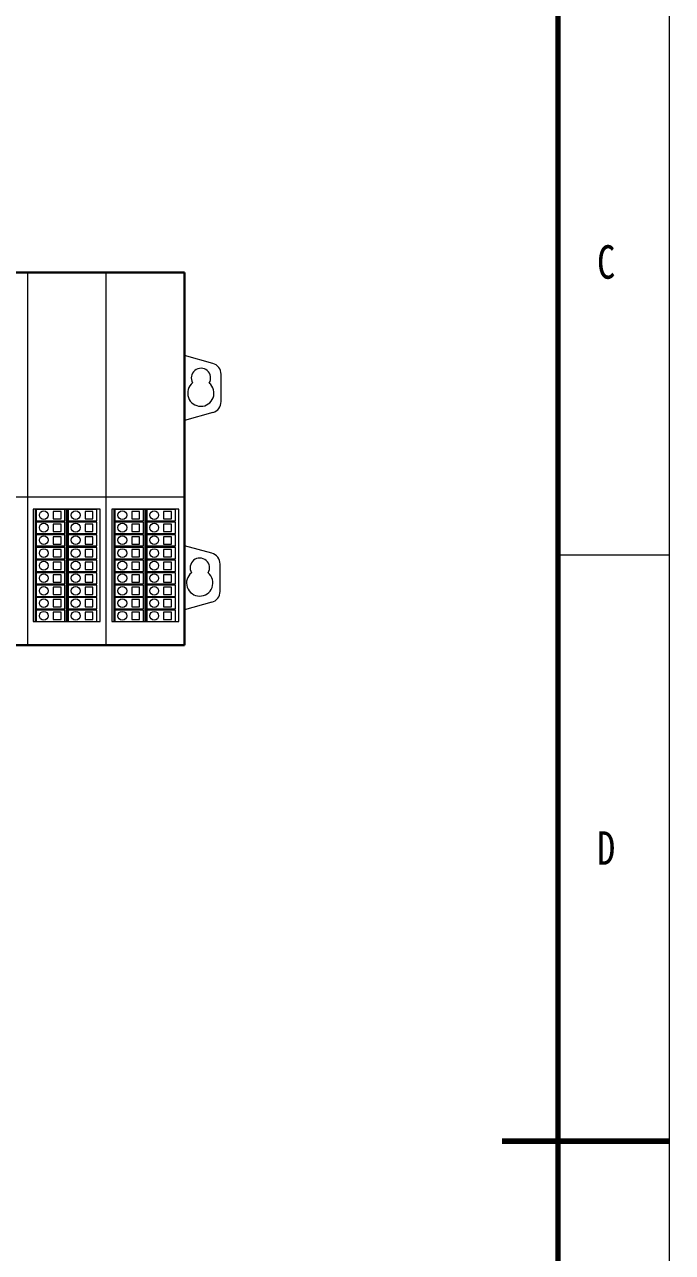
# Model space of a CAD drawing. Header units: millimetres. Extents: x 33157 to 59611, y -29750 to 1750.
# Drawn here: x 55773 to 56062, y -3843 to -3295 of the extents above; entities that cross this region are included whole.
import ezdxf

# ---------------------------------------------------------------- set-up
doc = ezdxf.new("R2010")
doc.units = ezdxf.units.MM
doc.layers.get('0').update_dxf_attribs({"lineweight": 18})
doc.layers.add('细实线', color=7, linetype='Continuous', lineweight=20)
doc.styles.add('HZ', font='arial.ttf')
doc.styles.get("Standard").update_dxf_attribs({"font": ''})
doc.styles.get('Standard').set_extended_font_data('宋体')

# ---------------------------------------------------------------- blocks, each defined once
blk = doc.blocks.new('和利时横图框')
for p, q in [((53051.59, 1575.04), (53001.84, 1575.04)), ((53051.59, 1313.89), (53001.84, 1313.89))]:
    blk.add_line(p, q)
blk.add_lwpolyline([(50096.91, 269.31), (53051.59, 269.31), (53051.59, 2358.48), (50096.91, 2358.48)], close=True)
blk.add_lwpolyline([(50221.27, 319.05, 2.49, 2.49, 0), (53001.84, 319.05, 2.49, 2.49, 0), (53001.84, 2308.73, 2.49, 2.49, 0), (50221.27, 2308.73, 2.49, 2.49, 0)], format="xyseb", close=True)
for points in [[(53001.84, 1313.89, 2.49, 2.49, 0), (52976.97, 1313.89, 2.49, 2.49, 0)], [(53051.59, 1313.89, 2.49, 2.49, 0), (53001.84, 1313.89, 2.49, 2.49, 0)]]:
    blk.add_lwpolyline(points, format="xyseb")
at = {"width": 0.8}
for s, p in [('C', (53019.25, 1698.15)), ('D', (53019.25, 1437.01))]:
    blk.add_text(s, height=14.92, dxfattribs=at).set_placement(p)
at = {"style": 'HZ'}
for tag, p, height in [('北京和利时自动化驱动技术有限公司', (51649.92, 520.69), 24.79), ('图纸阶段', (52857.22, 518.92), 24.79), ('图纸名称', (52301.11, 424.67), 42.5), ('会签人', (51825.94, 376.93), 24)]:
    blk.add_attdef(tag, p, '', height=height, dxfattribs=at)
at = {"color": 3, "style": 'HZ'}
for tag, p, height in [('工程名称', (52244.96, 517.73), 28.33), ('设计人', (51828.2, 464.14), 24), ('设计时间', (52033.27, 464.54), 24), ('审核人', (51826.82, 419.74), 24), ('设计时间', (52033.27, 421.17), 24), ('图纸编号', (52420.84, 373.66), 24.79), ('批准人', (51828.28, 330.45), 24), ('设计时间', (52033.27, 331.46), 24)]:
    blk.add_attdef(tag, p, '', height=height, dxfattribs=at)
at = {"color": 0, "style": 'HZ'}
blk.add_attdef('页码', (52501.6, 331.93), '', height=20, dxfattribs=at)

msp = doc.modelspace()

# ---------------------------------------------------------------- linework, layer by layer
for p, q in [((55774.39, -3405.93), (55774.39, -3571.93)), ((55774.39, -3405.93), (55774.39, -3571.93)), ((55809.39, -3405.93), (55809.39, -3571.93)), ((55857, -3446.42), (55844.3, -3442.95)), ((55860.69, -3463.44), (55860.69, -3451.24)), ((55857.04, -3468.25), (55844.3, -3471.84)), ((55844.69, -3471.69), (55844.84, -3471.69)), ((55459.39, -3505.93), (55844.39, -3505.93)), ((55777.89, -3511.34), (55777.89, -3561.48)), ((55777.89, -3511.34), (55791.64, -3511.34)), ((55791.64, -3511.34), (55805.38, -3511.34)), ((55791.64, -3511.34), (55791.64, -3561.48)), ((55792.12, -3511.34), (55792.12, -3561.48)), ((55812.89, -3511.34), (55812.89, -3561.48)), ((55812.89, -3511.34), (55826.64, -3511.34)), ((55826.64, -3511.34), (55840.38, -3511.34)), ((55826.64, -3511.34), (55826.64, -3561.48)), ((55827.12, -3511.34), (55827.12, -3561.48)), ((55856.5, -3531), (55844.39, -3527.7)), ((55860.19, -3548.03), (55860.19, -3535.83)), ((55856.54, -3552.84), (55844.39, -3556.26))]:
    msp.add_line(p, q)
at = {"lineweight": 30}
msp.add_line((55844.39, -3405.93), (55844.39, -3571.93), dxfattribs=at)
msp.add_lwpolyline([(55844.39, -3405.93), (55459.39, -3405.93), (55459.39, -3571.93), (55844.39, -3571.93)], dxfattribs=at)
for points in [[(55776.98, -3511.34), (55776.98, -3561.48), (55806.86, -3561.48), (55806.86, -3511.34)], [(55778.37, -3511.55), (55778.37, -3516.55), (55791.12, -3516.55), (55791.12, -3511.55)], [(55792.61, -3511.55), (55792.61, -3516.55), (55805.35, -3516.55), (55805.35, -3511.55)], [(55811.98, -3511.34), (55811.98, -3561.48), (55841.86, -3561.48), (55841.86, -3511.34)], [(55813.37, -3511.55), (55813.37, -3516.55), (55826.12, -3516.55), (55826.12, -3511.55)], [(55827.61, -3511.55), (55827.61, -3516.55), (55840.35, -3516.55), (55840.35, -3511.55)], [(55778.37, -3517.15), (55778.37, -3522.15), (55791.12, -3522.15), (55791.12, -3517.15)], [(55785.85, -3512.44), (55785.85, -3515.7), (55789.37, -3515.7), (55789.37, -3512.44)], [(55792.61, -3517.15), (55792.61, -3522.15), (55805.35, -3522.15), (55805.35, -3517.15)], [(55800.08, -3512.44), (55800.08, -3515.7), (55803.6, -3515.7), (55803.6, -3512.44)], [(55813.37, -3517.15), (55813.37, -3522.15), (55826.12, -3522.15), (55826.12, -3517.15)], [(55820.85, -3512.44), (55820.85, -3515.7), (55824.37, -3515.7), (55824.37, -3512.44)], [(55827.61, -3517.15), (55827.61, -3522.15), (55840.35, -3522.15), (55840.35, -3517.15)], [(55835.08, -3512.44), (55835.08, -3515.7), (55838.6, -3515.7), (55838.6, -3512.44)], [(55778.37, -3522.75), (55778.37, -3527.75), (55791.12, -3527.75), (55791.12, -3522.75)], [(55785.85, -3518.04), (55785.85, -3521.3), (55789.37, -3521.3), (55789.37, -3518.04)], [(55792.61, -3522.75), (55792.61, -3527.75), (55805.35, -3527.75), (55805.35, -3522.75)], [(55800.08, -3518.04), (55800.08, -3521.3), (55803.6, -3521.3), (55803.6, -3518.04)], [(55813.37, -3522.75), (55813.37, -3527.75), (55826.12, -3527.75), (55826.12, -3522.75)], [(55820.85, -3518.04), (55820.85, -3521.3), (55824.37, -3521.3), (55824.37, -3518.04)], [(55827.61, -3522.75), (55827.61, -3527.75), (55840.35, -3527.75), (55840.35, -3522.75)], [(55835.08, -3518.04), (55835.08, -3521.3), (55838.6, -3521.3), (55838.6, -3518.04)], [(55778.37, -3528.47), (55778.37, -3533.47), (55791.12, -3533.47), (55791.12, -3528.47)], [(55785.85, -3523.64), (55785.85, -3526.9), (55789.37, -3526.9), (55789.37, -3523.64)], [(55792.61, -3528.47), (55792.61, -3533.47), (55805.35, -3533.47), (55805.35, -3528.47)], [(55800.08, -3523.64), (55800.08, -3526.9), (55803.6, -3526.9), (55803.6, -3523.64)], [(55813.37, -3528.47), (55813.37, -3533.47), (55826.12, -3533.47), (55826.12, -3528.47)], [(55820.85, -3523.64), (55820.85, -3526.9), (55824.37, -3526.9), (55824.37, -3523.64)], [(55827.61, -3528.47), (55827.61, -3533.47), (55840.35, -3533.47), (55840.35, -3528.47)], [(55835.08, -3523.64), (55835.08, -3526.9), (55838.6, -3526.9), (55838.6, -3523.64)], [(55778.37, -3534.07), (55778.37, -3539.07), (55791.12, -3539.07), (55791.12, -3534.07)], [(55785.85, -3529.37), (55785.85, -3532.63), (55789.37, -3532.63), (55789.37, -3529.37)], [(55792.61, -3534.07), (55792.61, -3539.07), (55805.35, -3539.07), (55805.35, -3534.07)], [(55800.08, -3529.37), (55800.08, -3532.63), (55803.6, -3532.63), (55803.6, -3529.37)], [(55813.37, -3534.07), (55813.37, -3539.07), (55826.12, -3539.07), (55826.12, -3534.07)], [(55820.85, -3529.37), (55820.85, -3532.63), (55824.37, -3532.63), (55824.37, -3529.37)], [(55827.61, -3534.07), (55827.61, -3539.07), (55840.35, -3539.07), (55840.35, -3534.07)], [(55835.08, -3529.37), (55835.08, -3532.63), (55838.6, -3532.63), (55838.6, -3529.37)], [(55778.37, -3539.67), (55778.37, -3544.67), (55791.12, -3544.67), (55791.12, -3539.67)], [(55785.85, -3534.97), (55785.85, -3538.23), (55789.37, -3538.23), (55789.37, -3534.97)], [(55792.61, -3539.67), (55792.61, -3544.67), (55805.35, -3544.67), (55805.35, -3539.67)], [(55800.08, -3534.97), (55800.08, -3538.23), (55803.6, -3538.23), (55803.6, -3534.97)], [(55813.37, -3539.67), (55813.37, -3544.67), (55826.12, -3544.67), (55826.12, -3539.67)], [(55820.85, -3534.97), (55820.85, -3538.23), (55824.37, -3538.23), (55824.37, -3534.97)], [(55827.61, -3539.67), (55827.61, -3544.67), (55840.35, -3544.67), (55840.35, -3539.67)], [(55835.08, -3534.97), (55835.08, -3538.23), (55838.6, -3538.23), (55838.6, -3534.97)], [(55785.85, -3540.57), (55785.85, -3543.83), (55789.37, -3543.83), (55789.37, -3540.57)], [(55800.08, -3540.57), (55800.08, -3543.83), (55803.6, -3543.83), (55803.6, -3540.57)], [(55820.85, -3540.57), (55820.85, -3543.83), (55824.37, -3543.83), (55824.37, -3540.57)], [(55835.08, -3540.57), (55835.08, -3543.83), (55838.6, -3543.83), (55838.6, -3540.57)], [(55778.37, -3545.29), (55778.37, -3550.29), (55791.12, -3550.29), (55791.12, -3545.29)], [(55785.85, -3546.18), (55785.85, -3549.44), (55789.37, -3549.44), (55789.37, -3546.18)], [(55792.61, -3545.29), (55792.61, -3550.29), (55805.35, -3550.29), (55805.35, -3545.29)], [(55800.08, -3546.18), (55800.08, -3549.44), (55803.6, -3549.44), (55803.6, -3546.18)], [(55813.37, -3545.29), (55813.37, -3550.29), (55826.12, -3550.29), (55826.12, -3545.29)], [(55820.85, -3546.18), (55820.85, -3549.44), (55824.37, -3549.44), (55824.37, -3546.18)], [(55827.61, -3545.29), (55827.61, -3550.29), (55840.35, -3550.29), (55840.35, -3545.29)], [(55835.08, -3546.18), (55835.08, -3549.44), (55838.6, -3549.44), (55838.6, -3546.18)], [(55778.37, -3550.75), (55778.37, -3555.75), (55791.12, -3555.75), (55791.12, -3550.75)], [(55785.85, -3551.65), (55785.85, -3554.9), (55789.37, -3554.9), (55789.37, -3551.65)], [(55792.61, -3550.75), (55792.61, -3555.75), (55805.35, -3555.75), (55805.35, -3550.75)], [(55800.08, -3551.65), (55800.08, -3554.9), (55803.6, -3554.9), (55803.6, -3551.65)], [(55813.37, -3550.75), (55813.37, -3555.75), (55826.12, -3555.75), (55826.12, -3550.75)], [(55820.85, -3551.65), (55820.85, -3554.9), (55824.37, -3554.9), (55824.37, -3551.65)], [(55827.61, -3550.75), (55827.61, -3555.75), (55840.35, -3555.75), (55840.35, -3550.75)], [(55835.08, -3551.65), (55835.08, -3554.9), (55838.6, -3554.9), (55838.6, -3551.65)], [(55778.37, -3556.38), (55778.37, -3561.38), (55791.12, -3561.38), (55791.12, -3556.38)], [(55785.85, -3557.27), (55785.85, -3560.53), (55789.37, -3560.53), (55789.37, -3557.27)], [(55792.61, -3556.38), (55792.61, -3561.38), (55805.35, -3561.38), (55805.35, -3556.38)], [(55800.08, -3557.27), (55800.08, -3560.53), (55803.6, -3560.53), (55803.6, -3557.27)], [(55813.37, -3556.38), (55813.37, -3561.38), (55826.12, -3561.38), (55826.12, -3556.38)], [(55820.85, -3557.27), (55820.85, -3560.53), (55824.37, -3560.53), (55824.37, -3557.27)], [(55827.61, -3556.38), (55827.61, -3561.38), (55840.35, -3561.38), (55840.35, -3556.38)], [(55835.08, -3557.27), (55835.08, -3560.53), (55838.6, -3560.53), (55838.6, -3557.27)]]:
    msp.add_lwpolyline(points, close=True)
for centre in [(55781.67, -3514), (55795.9, -3514), (55816.67, -3514), (55830.9, -3514), (55781.67, -3519.6), (55795.9, -3519.6), (55816.67, -3519.6), (55830.9, -3519.6), (55781.67, -3525.2), (55795.9, -3525.2), (55816.67, -3525.2), (55830.9, -3525.2), (55781.67, -3530.93), (55795.9, -3530.93), (55816.67, -3530.93), (55830.9, -3530.93), (55781.67, -3536.53), (55795.9, -3536.53), (55816.67, -3536.53), (55830.9, -3536.53), (55781.67, -3542.13), (55795.9, -3542.13), (55816.67, -3542.13), (55830.9, -3542.13), (55781.67, -3547.75), (55795.9, -3547.75), (55816.67, -3547.75), (55830.9, -3547.75), (55781.67, -3553.21), (55795.9, -3553.21), (55816.67, -3553.21), (55830.9, -3553.21), (55781.67, -3558.84), (55795.9, -3558.84), (55816.67, -3558.84), (55830.9, -3558.84)]:
    msp.add_circle(centre, 1.95)
for centre, radius, start, end in [((55855.69, -3451.24), 5, 360, 74.7449), ((55851.7, -3452.89), 4.32, 328.3, 210.6524), ((55851.64, -3459.67), 5.86, 128.6083, 50.3442), ((55855.69, -3463.44), 5, 285.7247, 360), ((55851.2, -3537.47), 4.32, 328.3, 210.6524), ((55855.19, -3535.83), 5, 0, 74.7449), ((55851.14, -3544.25), 5.86, 128.6083, 50.3442), ((55855.19, -3548.03), 5, 285.7247, 0)]:
    msp.add_arc(centre, radius, start, end)

# ---------------------------------------------------------------- block references
at = {"layer": '细实线'}
msp.add_blockref('和利时横图框', (3008.87, -5106.82), dxfattribs=at)

doc.saveas('drawing.dxf')
